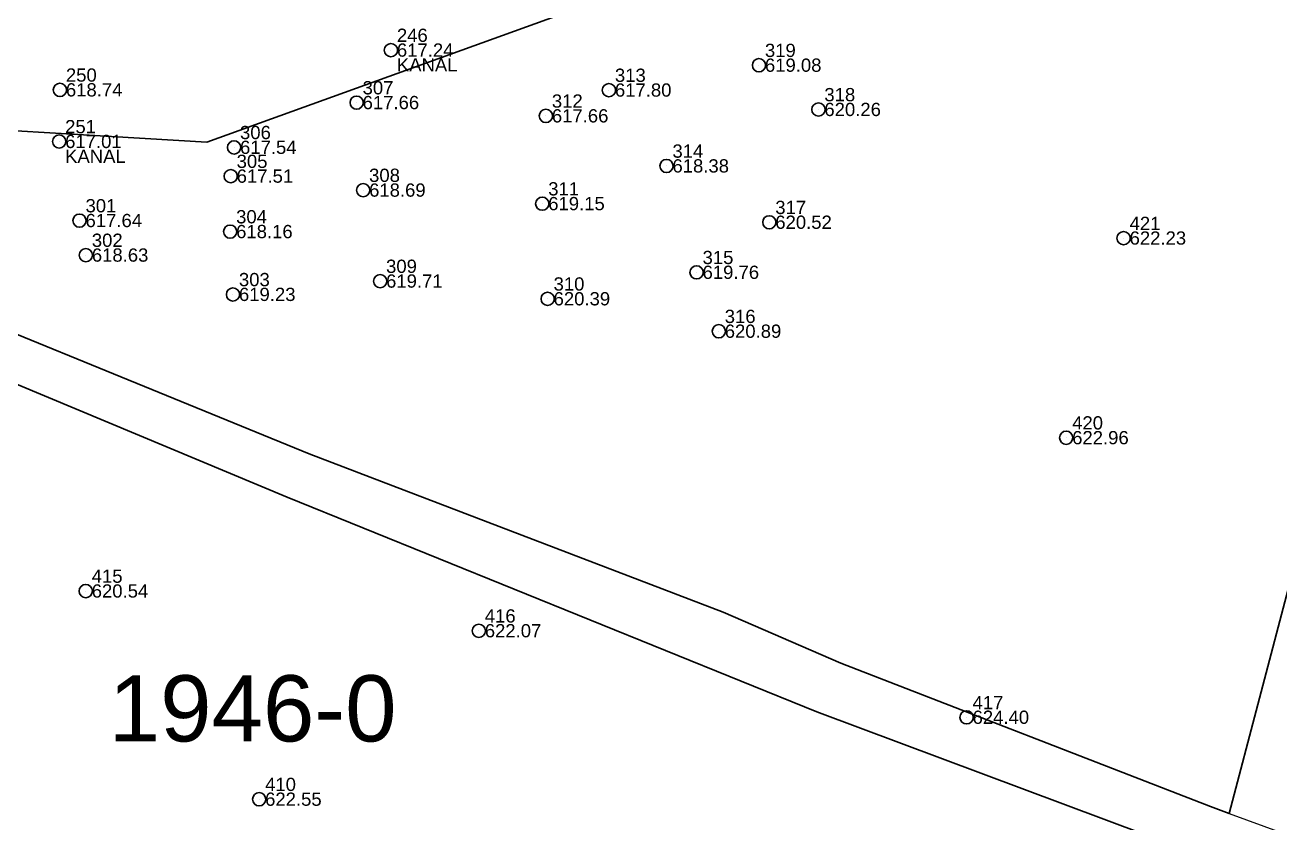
# Model space of a CAD drawing. Header units: metres. Extents: x 7508000 to 7510589, y 4725804 to 4728000.
# Drawn here: x 7509433.2 to 7509528, y 4726870.8 to 4726931 of the extents above; entities that cross this region are included whole.
import ezdxf

# ---------------------------------------------------------------- set-up
doc = ezdxf.new("R2010")
doc.units = ezdxf.units.M
doc.layers.add('Nr-Ri', color=1, linetype='Continuous', lineweight=0)
for name, color, linetype in [('OBILIQ_PAR_PARCELGEOM_ILI', 7, 'Continuous'), ('Orotofoto 2018', 7, 'Continuous'), ('Parcela Baze', 7, 'Continuous'), ('V-NODE', 1, 'Continuous'), ('V-NODE-TEXT', 11, 'Continuous')]:
    doc.layers.add(name, color=color, linetype=linetype)
doc.styles.get("Standard").update_dxf_attribs({"font": 'arial.ttf'})
picture_1 = doc.add_image_def('image1.ecw', size_in_pixel=(11111, 11111))

# ---------------------------------------------------------------- blocks, each defined once
blk = doc.blocks.new('*U54')
at = {"color": 0, "linetype": 'ByBlock', "lineweight": -2, "transparency": 16777216}
blk.add_line((0, 0), (0, 0), dxfattribs=at)
blk.add_circle((0, 0), 0.5, dxfattribs=at)
blk = doc.blocks.new('*U754', base_point=(7509460.8, 4726929.139, 617.2432))
at = {"layer": 'V-NODE-TEXT', "color": 1, "linetype": 'ByBlock', "char_height": 1}
for s, insert, attachment_point in [('246', (7509461.25, 4726929.749573, 617.2432), 7), ('617.24', (7509461.25, 4726929.139, 617.2432), 4), ('KANAL', (7509461.25, 4726928.528427, 617.2432), 1)]:
    blk.add_mtext(s, dxfattribs=dict(at, insert=insert, attachment_point=attachment_point))
blk = doc.blocks.new('*U755', base_point=(7509460.8, 4726929.139, 617.243))
at = {"layer": 'V-NODE-TEXT', "color": 7, "lineweight": -2}
blk.add_blockref('*U754', (7509460.8, 4726929.139, 617.243), dxfattribs=at)
blk = doc.blocks.new('*U756', base_point=(7509460.8, 4726929.139, 617.243))
at = {"layer": 'V-NODE', "color": 7, "lineweight": -2, "xscale": 0.9999999800000003, "yscale": 0.9999999800000003, "zscale": 0.9999999800000003}
blk.add_blockref('*U54', (7509460.8, 4726929.139, 617.243), dxfattribs=at)
at = {"layer": 'V-NODE-TEXT', "color": 7, "lineweight": -2}
blk.add_blockref('*U755', (7509460.8, 4726929.139, 617.243), dxfattribs=at)
blk = doc.blocks.new('*U766', base_point=(7509435.793, 4726926.135, 618.7363))
at = {"layer": 'V-NODE-TEXT', "color": 1, "linetype": 'ByBlock', "char_height": 1}
for s, insert, attachment_point in [('250', (7509436.243, 4726926.745573, 618.7363), 7), ('618.74', (7509436.243, 4726926.135, 618.7363), 4)]:
    blk.add_mtext(s, dxfattribs=dict(at, insert=insert, attachment_point=attachment_point))
blk = doc.blocks.new('*U767', base_point=(7509435.793, 4726926.135, 618.736))
at = {"layer": 'V-NODE-TEXT', "color": 7, "lineweight": -2}
blk.add_blockref('*U766', (7509435.793, 4726926.135, 618.736), dxfattribs=at)
blk = doc.blocks.new('*U768', base_point=(7509435.793, 4726926.135, 618.736))
at = {"layer": 'V-NODE', "color": 7, "lineweight": -2, "xscale": 0.9999999800000003, "yscale": 0.9999999800000003, "zscale": 0.9999999800000003}
blk.add_blockref('*U54', (7509435.793, 4726926.135, 618.736), dxfattribs=at)
at = {"layer": 'V-NODE-TEXT', "color": 7, "lineweight": -2}
blk.add_blockref('*U767', (7509435.793, 4726926.135, 618.736), dxfattribs=at)
blk = doc.blocks.new('*U769', base_point=(7509435.734, 4726922.237, 617.0113))
at = {"layer": 'V-NODE-TEXT', "color": 1, "linetype": 'ByBlock', "char_height": 1}
for s, insert, attachment_point in [('251', (7509436.184, 4726922.847573, 617.0113), 7), ('617.01', (7509436.184, 4726922.237, 617.0113), 4), ('KANAL', (7509436.184, 4726921.626427, 617.0113), 1)]:
    blk.add_mtext(s, dxfattribs=dict(at, insert=insert, attachment_point=attachment_point))
blk = doc.blocks.new('*U770', base_point=(7509435.734, 4726922.237, 617.011))
at = {"layer": 'V-NODE-TEXT', "color": 7, "lineweight": -2}
blk.add_blockref('*U769', (7509435.734, 4726922.237, 617.011), dxfattribs=at)
blk = doc.blocks.new('*U771', base_point=(7509435.734, 4726922.237, 617.011))
at = {"layer": 'V-NODE', "color": 7, "lineweight": -2, "xscale": 0.9999999800000003, "yscale": 0.9999999800000003, "zscale": 0.9999999800000003}
blk.add_blockref('*U54', (7509435.734, 4726922.237, 617.011), dxfattribs=at)
at = {"layer": 'V-NODE-TEXT', "color": 7, "lineweight": -2}
blk.add_blockref('*U770', (7509435.734, 4726922.237, 617.011), dxfattribs=at)
blk = doc.blocks.new('*U910', base_point=(7509437.275, 4726916.264, 617.637))
at = {"layer": 'V-NODE-TEXT', "color": 1, "linetype": 'ByBlock', "char_height": 1}
for s, insert, attachment_point in [('301', (7509437.725, 4726916.874573, 617.637), 7), ('617.64', (7509437.725, 4726916.264, 617.637), 4)]:
    blk.add_mtext(s, dxfattribs=dict(at, insert=insert, attachment_point=attachment_point))
blk = doc.blocks.new('*U911', base_point=(7509437.275, 4726916.264, 617.637))
at = {"layer": 'V-NODE-TEXT', "color": 7, "lineweight": -2}
blk.add_blockref('*U910', (7509437.275, 4726916.264, 617.637), dxfattribs=at)
blk = doc.blocks.new('*U912', base_point=(7509437.275, 4726916.264, 617.637))
at = {"layer": 'V-NODE', "color": 7, "lineweight": -2, "xscale": 0.9999999800000003, "yscale": 0.9999999800000003, "zscale": 0.9999999800000003}
blk.add_blockref('*U54', (7509437.275, 4726916.264, 617.637), dxfattribs=at)
at = {"layer": 'V-NODE-TEXT', "color": 7, "lineweight": -2}
blk.add_blockref('*U911', (7509437.275, 4726916.264, 617.637), dxfattribs=at)
blk = doc.blocks.new('*U913', base_point=(7509437.752, 4726913.656, 618.634))
at = {"layer": 'V-NODE-TEXT', "color": 1, "linetype": 'ByBlock', "char_height": 1}
for s, insert, attachment_point in [('302', (7509438.202, 4726914.267, 618.634), 7), ('618.63', (7509438.202, 4726913.656, 618.634), 4)]:
    blk.add_mtext(s, dxfattribs=dict(at, insert=insert, attachment_point=attachment_point))
blk = doc.blocks.new('*U914', base_point=(7509437.752, 4726913.656, 618.634))
at = {"layer": 'V-NODE-TEXT', "color": 7, "lineweight": -2}
blk.add_blockref('*U913', (7509437.752, 4726913.656, 618.634), dxfattribs=at)
blk = doc.blocks.new('*U915', base_point=(7509437.752, 4726913.656, 618.634))
at = {"layer": 'V-NODE', "color": 7, "lineweight": -2, "xscale": 0.9999999800000003, "yscale": 0.9999999800000003, "zscale": 0.9999999800000003}
blk.add_blockref('*U54', (7509437.752, 4726913.656, 618.634), dxfattribs=at)
at = {"layer": 'V-NODE-TEXT', "color": 7, "lineweight": -2}
blk.add_blockref('*U914', (7509437.752, 4726913.656, 618.634), dxfattribs=at)
blk = doc.blocks.new('*U916', base_point=(7509448.866, 4726910.686, 619.234))
at = {"layer": 'V-NODE-TEXT', "color": 1, "linetype": 'ByBlock', "char_height": 1}
for s, insert, attachment_point in [('303', (7509449.316, 4726911.297, 619.234), 7), ('619.23', (7509449.316, 4726910.686, 619.234), 4)]:
    blk.add_mtext(s, dxfattribs=dict(at, insert=insert, attachment_point=attachment_point))
blk = doc.blocks.new('*U917', base_point=(7509448.866, 4726910.686, 619.234))
at = {"layer": 'V-NODE-TEXT', "color": 7, "lineweight": -2}
blk.add_blockref('*U916', (7509448.866, 4726910.686, 619.234), dxfattribs=at)
blk = doc.blocks.new('*U918', base_point=(7509448.866, 4726910.686, 619.234))
at = {"layer": 'V-NODE', "color": 7, "lineweight": -2, "xscale": 0.9999999800000003, "yscale": 0.9999999800000003, "zscale": 0.9999999800000003}
blk.add_blockref('*U54', (7509448.866, 4726910.686, 619.234), dxfattribs=at)
at = {"layer": 'V-NODE-TEXT', "color": 7, "lineweight": -2}
blk.add_blockref('*U917', (7509448.866, 4726910.686, 619.234), dxfattribs=at)
blk = doc.blocks.new('*U919', base_point=(7509448.653, 4726915.431, 618.1638))
at = {"layer": 'V-NODE-TEXT', "color": 1, "linetype": 'ByBlock', "char_height": 1}
for s, insert, attachment_point in [('304', (7509449.103, 4726916.041573, 618.1638), 7), ('618.16', (7509449.103, 4726915.431, 618.1638), 4)]:
    blk.add_mtext(s, dxfattribs=dict(at, insert=insert, attachment_point=attachment_point))
blk = doc.blocks.new('*U920', base_point=(7509448.653, 4726915.431, 618.164))
at = {"layer": 'V-NODE-TEXT', "color": 7, "lineweight": -2}
blk.add_blockref('*U919', (7509448.653, 4726915.431, 618.164), dxfattribs=at)
blk = doc.blocks.new('*U921', base_point=(7509448.653, 4726915.431, 618.164))
at = {"layer": 'V-NODE', "color": 7, "lineweight": -2, "xscale": 0.9999999800000003, "yscale": 0.9999999800000003, "zscale": 0.9999999800000003}
blk.add_blockref('*U54', (7509448.653, 4726915.431, 618.164), dxfattribs=at)
at = {"layer": 'V-NODE-TEXT', "color": 7, "lineweight": -2}
blk.add_blockref('*U920', (7509448.653, 4726915.431, 618.164), dxfattribs=at)
blk = doc.blocks.new('*U922', base_point=(7509448.693, 4726919.619, 617.5073))
at = {"layer": 'V-NODE-TEXT', "color": 1, "linetype": 'ByBlock', "char_height": 1}
for s, insert, attachment_point in [('305', (7509449.143, 4726920.229573, 617.5073), 7), ('617.51', (7509449.143, 4726919.619, 617.5073), 4)]:
    blk.add_mtext(s, dxfattribs=dict(at, insert=insert, attachment_point=attachment_point))
blk = doc.blocks.new('*U923', base_point=(7509448.693, 4726919.619, 617.507))
at = {"layer": 'V-NODE-TEXT', "color": 7, "lineweight": -2}
blk.add_blockref('*U922', (7509448.693, 4726919.619, 617.507), dxfattribs=at)
blk = doc.blocks.new('*U924', base_point=(7509448.693, 4726919.619, 617.507))
at = {"layer": 'V-NODE', "color": 7, "lineweight": -2, "xscale": 0.9999999800000003, "yscale": 0.9999999800000003, "zscale": 0.9999999800000003}
blk.add_blockref('*U54', (7509448.693, 4726919.619, 617.507), dxfattribs=at)
at = {"layer": 'V-NODE-TEXT', "color": 7, "lineweight": -2}
blk.add_blockref('*U923', (7509448.693, 4726919.619, 617.507), dxfattribs=at)
blk = doc.blocks.new('*U925', base_point=(7509448.948, 4726921.795, 617.5383))
at = {"layer": 'V-NODE-TEXT', "color": 1, "linetype": 'ByBlock', "char_height": 1}
for s, insert, attachment_point in [('306', (7509449.398, 4726922.405573, 617.5383), 7), ('617.54', (7509449.398, 4726921.795, 617.5383), 4)]:
    blk.add_mtext(s, dxfattribs=dict(at, insert=insert, attachment_point=attachment_point))
blk = doc.blocks.new('*U926', base_point=(7509448.948, 4726921.795, 617.538))
at = {"layer": 'V-NODE-TEXT', "color": 7, "lineweight": -2}
blk.add_blockref('*U925', (7509448.948, 4726921.795, 617.538), dxfattribs=at)
blk = doc.blocks.new('*U927', base_point=(7509448.948, 4726921.795, 617.538))
at = {"layer": 'V-NODE', "color": 7, "lineweight": -2, "xscale": 0.9999999800000003, "yscale": 0.9999999800000003, "zscale": 0.9999999800000003}
blk.add_blockref('*U54', (7509448.948, 4726921.795, 617.538), dxfattribs=at)
at = {"layer": 'V-NODE-TEXT', "color": 7, "lineweight": -2}
blk.add_blockref('*U926', (7509448.948, 4726921.795, 617.538), dxfattribs=at)
blk = doc.blocks.new('*U928', base_point=(7509458.209, 4726925.175, 617.6618))
at = {"layer": 'V-NODE-TEXT', "color": 1, "linetype": 'ByBlock', "char_height": 1}
for s, insert, attachment_point in [('307', (7509458.659, 4726925.785573, 617.6618), 7), ('617.66', (7509458.659, 4726925.175, 617.6618), 4)]:
    blk.add_mtext(s, dxfattribs=dict(at, insert=insert, attachment_point=attachment_point))
blk = doc.blocks.new('*U929', base_point=(7509458.209, 4726925.175, 617.662))
at = {"layer": 'V-NODE-TEXT', "color": 7, "lineweight": -2}
blk.add_blockref('*U928', (7509458.209, 4726925.175, 617.662), dxfattribs=at)
blk = doc.blocks.new('*U930', base_point=(7509458.209, 4726925.175, 617.662))
at = {"layer": 'V-NODE', "color": 7, "lineweight": -2, "xscale": 0.9999999800000003, "yscale": 0.9999999800000003, "zscale": 0.9999999800000003}
blk.add_blockref('*U54', (7509458.209, 4726925.175, 617.662), dxfattribs=at)
at = {"layer": 'V-NODE-TEXT', "color": 7, "lineweight": -2}
blk.add_blockref('*U929', (7509458.209, 4726925.175, 617.662), dxfattribs=at)
blk = doc.blocks.new('*U931', base_point=(7509458.7, 4726918.564, 618.6944))
at = {"layer": 'V-NODE-TEXT', "color": 1, "linetype": 'ByBlock', "char_height": 1}
for s, insert, attachment_point in [('308', (7509459.15, 4726919.174573, 618.6944), 7), ('618.69', (7509459.15, 4726918.564, 618.6944), 4)]:
    blk.add_mtext(s, dxfattribs=dict(at, insert=insert, attachment_point=attachment_point))
blk = doc.blocks.new('*U932', base_point=(7509458.7, 4726918.564, 618.694))
at = {"layer": 'V-NODE-TEXT', "color": 7, "lineweight": -2}
blk.add_blockref('*U931', (7509458.7, 4726918.564, 618.694), dxfattribs=at)
blk = doc.blocks.new('*U933', base_point=(7509458.7, 4726918.564, 618.694))
at = {"layer": 'V-NODE', "color": 7, "lineweight": -2, "xscale": 0.9999999800000003, "yscale": 0.9999999800000003, "zscale": 0.9999999800000003}
blk.add_blockref('*U54', (7509458.7, 4726918.564, 618.694), dxfattribs=at)
at = {"layer": 'V-NODE-TEXT', "color": 7, "lineweight": -2}
blk.add_blockref('*U932', (7509458.7, 4726918.564, 618.694), dxfattribs=at)
blk = doc.blocks.new('*U934', base_point=(7509459.982, 4726911.692, 619.7066))
at = {"layer": 'V-NODE-TEXT', "color": 1, "linetype": 'ByBlock', "char_height": 1}
for s, insert, attachment_point in [('309', (7509460.432, 4726912.302573, 619.7066), 7), ('619.71', (7509460.432, 4726911.692, 619.7066), 4)]:
    blk.add_mtext(s, dxfattribs=dict(at, insert=insert, attachment_point=attachment_point))
blk = doc.blocks.new('*U935', base_point=(7509459.982, 4726911.692, 619.707))
at = {"layer": 'V-NODE-TEXT', "color": 7, "lineweight": -2}
blk.add_blockref('*U934', (7509459.982, 4726911.692, 619.707), dxfattribs=at)
blk = doc.blocks.new('*U936', base_point=(7509459.982, 4726911.692, 619.707))
at = {"layer": 'V-NODE', "color": 7, "lineweight": -2, "xscale": 0.9999999800000003, "yscale": 0.9999999800000003, "zscale": 0.9999999800000003}
blk.add_blockref('*U54', (7509459.982, 4726911.692, 619.707), dxfattribs=at)
at = {"layer": 'V-NODE-TEXT', "color": 7, "lineweight": -2}
blk.add_blockref('*U935', (7509459.982, 4726911.692, 619.707), dxfattribs=at)
blk = doc.blocks.new('*U937', base_point=(7509472.638, 4726910.355, 620.391))
at = {"layer": 'V-NODE-TEXT', "color": 1, "linetype": 'ByBlock', "char_height": 1}
for s, insert, attachment_point in [('310', (7509473.088, 4726910.966, 620.391), 7), ('620.39', (7509473.088, 4726910.355, 620.391), 4)]:
    blk.add_mtext(s, dxfattribs=dict(at, insert=insert, attachment_point=attachment_point))
blk = doc.blocks.new('*U938', base_point=(7509472.638, 4726910.355, 620.391))
at = {"layer": 'V-NODE-TEXT', "color": 7, "lineweight": -2}
blk.add_blockref('*U937', (7509472.638, 4726910.355, 620.391), dxfattribs=at)
blk = doc.blocks.new('*U939', base_point=(7509472.638, 4726910.355, 620.391))
at = {"layer": 'V-NODE', "color": 7, "lineweight": -2, "xscale": 0.9999999800000003, "yscale": 0.9999999800000003, "zscale": 0.9999999800000003}
blk.add_blockref('*U54', (7509472.638, 4726910.355, 620.391), dxfattribs=at)
at = {"layer": 'V-NODE-TEXT', "color": 7, "lineweight": -2}
blk.add_blockref('*U938', (7509472.638, 4726910.355, 620.391), dxfattribs=at)
blk = doc.blocks.new('*U940', base_point=(7509472.232, 4726917.542, 619.1478))
at = {"layer": 'V-NODE-TEXT', "color": 1, "linetype": 'ByBlock', "char_height": 1}
for s, insert, attachment_point in [('311', (7509472.682, 4726918.152573, 619.1478), 7), ('619.15', (7509472.682, 4726917.542, 619.1478), 4)]:
    blk.add_mtext(s, dxfattribs=dict(at, insert=insert, attachment_point=attachment_point))
blk = doc.blocks.new('*U941', base_point=(7509472.232, 4726917.542, 619.148))
at = {"layer": 'V-NODE-TEXT', "color": 7, "lineweight": -2}
blk.add_blockref('*U940', (7509472.232, 4726917.542, 619.148), dxfattribs=at)
blk = doc.blocks.new('*U942', base_point=(7509472.232, 4726917.542, 619.148))
at = {"layer": 'V-NODE', "color": 7, "lineweight": -2, "xscale": 0.9999999800000003, "yscale": 0.9999999800000003, "zscale": 0.9999999800000003}
blk.add_blockref('*U54', (7509472.232, 4726917.542, 619.148), dxfattribs=at)
at = {"layer": 'V-NODE-TEXT', "color": 7, "lineweight": -2}
blk.add_blockref('*U941', (7509472.232, 4726917.542, 619.148), dxfattribs=at)
blk = doc.blocks.new('*U943', base_point=(7509472.508, 4726924.172, 617.6588))
at = {"layer": 'V-NODE-TEXT', "color": 1, "linetype": 'ByBlock', "char_height": 1}
for s, insert, attachment_point in [('312', (7509472.958, 4726924.782573, 617.6588), 7), ('617.66', (7509472.958, 4726924.172, 617.6588), 4)]:
    blk.add_mtext(s, dxfattribs=dict(at, insert=insert, attachment_point=attachment_point))
blk = doc.blocks.new('*U944', base_point=(7509472.508, 4726924.172, 617.659))
at = {"layer": 'V-NODE-TEXT', "color": 7, "lineweight": -2}
blk.add_blockref('*U943', (7509472.508, 4726924.172, 617.659), dxfattribs=at)
blk = doc.blocks.new('*U945', base_point=(7509472.508, 4726924.172, 617.659))
at = {"layer": 'V-NODE', "color": 7, "lineweight": -2, "xscale": 0.9999999800000003, "yscale": 0.9999999800000003, "zscale": 0.9999999800000003}
blk.add_blockref('*U54', (7509472.508, 4726924.172, 617.659), dxfattribs=at)
at = {"layer": 'V-NODE-TEXT', "color": 7, "lineweight": -2}
blk.add_blockref('*U944', (7509472.508, 4726924.172, 617.659), dxfattribs=at)
blk = doc.blocks.new('*U946', base_point=(7509477.271, 4726926.12, 617.8008))
at = {"layer": 'V-NODE-TEXT', "color": 1, "linetype": 'ByBlock', "char_height": 1}
for s, insert, attachment_point in [('313', (7509477.721, 4726926.730573, 617.8008), 7), ('617.80', (7509477.721, 4726926.12, 617.8008), 4)]:
    blk.add_mtext(s, dxfattribs=dict(at, insert=insert, attachment_point=attachment_point))
blk = doc.blocks.new('*U947', base_point=(7509477.271, 4726926.12, 617.801))
at = {"layer": 'V-NODE-TEXT', "color": 7, "lineweight": -2}
blk.add_blockref('*U946', (7509477.271, 4726926.12, 617.801), dxfattribs=at)
blk = doc.blocks.new('*U948', base_point=(7509477.271, 4726926.12, 617.801))
at = {"layer": 'V-NODE', "color": 7, "lineweight": -2, "xscale": 0.9999999800000003, "yscale": 0.9999999800000003, "zscale": 0.9999999800000003}
blk.add_blockref('*U54', (7509477.271, 4726926.12, 617.801), dxfattribs=at)
at = {"layer": 'V-NODE-TEXT', "color": 7, "lineweight": -2}
blk.add_blockref('*U947', (7509477.271, 4726926.12, 617.801), dxfattribs=at)
blk = doc.blocks.new('*U949', base_point=(7509481.618, 4726920.391, 618.382))
at = {"layer": 'V-NODE-TEXT', "color": 1, "linetype": 'ByBlock', "char_height": 1}
for s, insert, attachment_point in [('314', (7509482.068, 4726921.002, 618.382), 7), ('618.38', (7509482.068, 4726920.391, 618.382), 4)]:
    blk.add_mtext(s, dxfattribs=dict(at, insert=insert, attachment_point=attachment_point))
blk = doc.blocks.new('*U950', base_point=(7509481.618, 4726920.391, 618.382))
at = {"layer": 'V-NODE-TEXT', "color": 7, "lineweight": -2}
blk.add_blockref('*U949', (7509481.618, 4726920.391, 618.382), dxfattribs=at)
blk = doc.blocks.new('*U951', base_point=(7509481.618, 4726920.391, 618.382))
at = {"layer": 'V-NODE', "color": 7, "lineweight": -2, "xscale": 0.9999999800000003, "yscale": 0.9999999800000003, "zscale": 0.9999999800000003}
blk.add_blockref('*U54', (7509481.618, 4726920.391, 618.382), dxfattribs=at)
at = {"layer": 'V-NODE-TEXT', "color": 7, "lineweight": -2}
blk.add_blockref('*U950', (7509481.618, 4726920.391, 618.382), dxfattribs=at)
blk = doc.blocks.new('*U952', base_point=(7509483.892, 4726912.356, 619.7626))
at = {"layer": 'V-NODE-TEXT', "color": 1, "linetype": 'ByBlock', "char_height": 1}
for s, insert, attachment_point in [('315', (7509484.342, 4726912.966573, 619.7626), 7), ('619.76', (7509484.342, 4726912.356, 619.7626), 4)]:
    blk.add_mtext(s, dxfattribs=dict(at, insert=insert, attachment_point=attachment_point))
blk = doc.blocks.new('*U953', base_point=(7509483.892, 4726912.356, 619.763))
at = {"layer": 'V-NODE-TEXT', "color": 7, "lineweight": -2}
blk.add_blockref('*U952', (7509483.892, 4726912.356, 619.763), dxfattribs=at)
blk = doc.blocks.new('*U954', base_point=(7509483.892, 4726912.356, 619.763))
at = {"layer": 'V-NODE', "color": 7, "lineweight": -2, "xscale": 0.9999999800000003, "yscale": 0.9999999800000003, "zscale": 0.9999999800000003}
blk.add_blockref('*U54', (7509483.892, 4726912.356, 619.763), dxfattribs=at)
at = {"layer": 'V-NODE-TEXT', "color": 7, "lineweight": -2}
blk.add_blockref('*U953', (7509483.892, 4726912.356, 619.763), dxfattribs=at)
blk = doc.blocks.new('*U955', base_point=(7509485.569, 4726907.906, 620.8864))
at = {"layer": 'V-NODE-TEXT', "color": 1, "linetype": 'ByBlock', "char_height": 1}
for s, insert, attachment_point in [('316', (7509486.019, 4726908.516573, 620.8864), 7), ('620.89', (7509486.019, 4726907.906, 620.8864), 4)]:
    blk.add_mtext(s, dxfattribs=dict(at, insert=insert, attachment_point=attachment_point))
blk = doc.blocks.new('*U956', base_point=(7509485.569, 4726907.906, 620.886))
at = {"layer": 'V-NODE-TEXT', "color": 7, "lineweight": -2}
blk.add_blockref('*U955', (7509485.569, 4726907.906, 620.886), dxfattribs=at)
blk = doc.blocks.new('*U957', base_point=(7509485.569, 4726907.906, 620.886))
at = {"layer": 'V-NODE', "color": 7, "lineweight": -2, "xscale": 0.9999999800000003, "yscale": 0.9999999800000003, "zscale": 0.9999999800000003}
blk.add_blockref('*U54', (7509485.569, 4726907.906, 620.886), dxfattribs=at)
at = {"layer": 'V-NODE-TEXT', "color": 7, "lineweight": -2}
blk.add_blockref('*U956', (7509485.569, 4726907.906, 620.886), dxfattribs=at)
blk = doc.blocks.new('*U958', base_point=(7509489.387, 4726916.136, 620.521))
at = {"layer": 'V-NODE-TEXT', "color": 1, "linetype": 'ByBlock', "char_height": 1}
for s, insert, attachment_point in [('317', (7509489.837, 4726916.746573, 620.521), 7), ('620.52', (7509489.837, 4726916.136, 620.521), 4)]:
    blk.add_mtext(s, dxfattribs=dict(at, insert=insert, attachment_point=attachment_point))
blk = doc.blocks.new('*U959', base_point=(7509489.387, 4726916.136, 620.521))
at = {"layer": 'V-NODE-TEXT', "color": 7, "lineweight": -2}
blk.add_blockref('*U958', (7509489.387, 4726916.136, 620.521), dxfattribs=at)
blk = doc.blocks.new('*U960', base_point=(7509489.387, 4726916.136, 620.521))
at = {"layer": 'V-NODE', "color": 7, "lineweight": -2, "xscale": 0.9999999800000003, "yscale": 0.9999999800000003, "zscale": 0.9999999800000003}
blk.add_blockref('*U54', (7509489.387, 4726916.136, 620.521), dxfattribs=at)
at = {"layer": 'V-NODE-TEXT', "color": 7, "lineweight": -2}
blk.add_blockref('*U959', (7509489.387, 4726916.136, 620.521), dxfattribs=at)
blk = doc.blocks.new('*U961', base_point=(7509493.097, 4726924.655, 620.2556))
at = {"layer": 'V-NODE-TEXT', "color": 1, "linetype": 'ByBlock', "char_height": 1}
for s, insert, attachment_point in [('318', (7509493.547, 4726925.265573, 620.2556), 7), ('620.26', (7509493.547, 4726924.655, 620.2556), 4)]:
    blk.add_mtext(s, dxfattribs=dict(at, insert=insert, attachment_point=attachment_point))
blk = doc.blocks.new('*U962', base_point=(7509493.097, 4726924.655, 620.256))
at = {"layer": 'V-NODE-TEXT', "color": 7, "lineweight": -2}
blk.add_blockref('*U961', (7509493.097, 4726924.655, 620.256), dxfattribs=at)
blk = doc.blocks.new('*U963', base_point=(7509493.097, 4726924.655, 620.256))
at = {"layer": 'V-NODE', "color": 7, "lineweight": -2, "xscale": 0.9999999800000003, "yscale": 0.9999999800000003, "zscale": 0.9999999800000003}
blk.add_blockref('*U54', (7509493.097, 4726924.655, 620.256), dxfattribs=at)
at = {"layer": 'V-NODE-TEXT', "color": 7, "lineweight": -2}
blk.add_blockref('*U962', (7509493.097, 4726924.655, 620.256), dxfattribs=at)
blk = doc.blocks.new('*U964', base_point=(7509488.605, 4726927.998, 619.0756))
at = {"layer": 'V-NODE-TEXT', "color": 1, "linetype": 'ByBlock', "char_height": 1}
for s, insert, attachment_point in [('319', (7509489.055, 4726928.608573, 619.0756), 7), ('619.08', (7509489.055, 4726927.998, 619.0756), 4)]:
    blk.add_mtext(s, dxfattribs=dict(at, insert=insert, attachment_point=attachment_point))
blk = doc.blocks.new('*U965', base_point=(7509488.605, 4726927.998, 619.076))
at = {"layer": 'V-NODE-TEXT', "color": 7, "lineweight": -2}
blk.add_blockref('*U964', (7509488.605, 4726927.998, 619.076), dxfattribs=at)
blk = doc.blocks.new('*U966', base_point=(7509488.605, 4726927.998, 619.076))
at = {"layer": 'V-NODE', "color": 7, "lineweight": -2, "xscale": 0.9999999800000003, "yscale": 0.9999999800000003, "zscale": 0.9999999800000003}
blk.add_blockref('*U54', (7509488.605, 4726927.998, 619.076), dxfattribs=at)
at = {"layer": 'V-NODE-TEXT', "color": 7, "lineweight": -2}
blk.add_blockref('*U965', (7509488.605, 4726927.998, 619.076), dxfattribs=at)
blk = doc.blocks.new('*U1234', base_point=(7509450.843, 4726872.558, 622.5545))
at = {"layer": 'V-NODE-TEXT', "color": 1, "linetype": 'ByBlock', "char_height": 1}
for s, insert, attachment_point in [('410', (7509451.293, 4726873.168573, 622.5545), 7), ('622.55', (7509451.293, 4726872.558, 622.5545), 4)]:
    blk.add_mtext(s, dxfattribs=dict(at, insert=insert, attachment_point=attachment_point))
blk = doc.blocks.new('*U1235', base_point=(7509450.843, 4726872.558, 622.554))
at = {"layer": 'V-NODE-TEXT', "color": 7, "lineweight": -2}
blk.add_blockref('*U1234', (7509450.843, 4726872.558, 622.554), dxfattribs=at)
blk = doc.blocks.new('*U1236', base_point=(7509450.843, 4726872.558, 622.554))
at = {"layer": 'V-NODE', "color": 7, "lineweight": -2, "xscale": 0.9999999800000003, "yscale": 0.9999999800000003, "zscale": 0.9999999800000003}
blk.add_blockref('*U54', (7509450.843, 4726872.558, 622.554), dxfattribs=at)
at = {"layer": 'V-NODE-TEXT', "color": 7, "lineweight": -2}
blk.add_blockref('*U1235', (7509450.843, 4726872.558, 622.554), dxfattribs=at)
blk = doc.blocks.new('*U1249', base_point=(7509437.743, 4726888.284, 620.5383))
at = {"layer": 'V-NODE-TEXT', "color": 1, "linetype": 'ByBlock', "char_height": 1}
for s, insert, attachment_point in [('415', (7509438.193, 4726888.894573, 620.5383), 7), ('620.54', (7509438.193, 4726888.284, 620.5383), 4)]:
    blk.add_mtext(s, dxfattribs=dict(at, insert=insert, attachment_point=attachment_point))
blk = doc.blocks.new('*U1250', base_point=(7509437.743, 4726888.284, 620.538))
at = {"layer": 'V-NODE-TEXT', "color": 7, "lineweight": -2}
blk.add_blockref('*U1249', (7509437.743, 4726888.284, 620.538), dxfattribs=at)
blk = doc.blocks.new('*U1251', base_point=(7509437.743, 4726888.284, 620.538))
at = {"layer": 'V-NODE', "color": 7, "lineweight": -2, "xscale": 0.9999999800000003, "yscale": 0.9999999800000003, "zscale": 0.9999999800000003}
blk.add_blockref('*U54', (7509437.743, 4726888.284, 620.538), dxfattribs=at)
at = {"layer": 'V-NODE-TEXT', "color": 7, "lineweight": -2}
blk.add_blockref('*U1250', (7509437.743, 4726888.284, 620.538), dxfattribs=at)
blk = doc.blocks.new('*U1252', base_point=(7509467.44, 4726885.282, 622.0686))
at = {"layer": 'V-NODE-TEXT', "color": 1, "linetype": 'ByBlock', "char_height": 1}
for s, insert, attachment_point in [('416', (7509467.89, 4726885.892573, 622.0686), 7), ('622.07', (7509467.89, 4726885.282, 622.0686), 4)]:
    blk.add_mtext(s, dxfattribs=dict(at, insert=insert, attachment_point=attachment_point))
blk = doc.blocks.new('*U1253', base_point=(7509467.44, 4726885.282, 622.069))
at = {"layer": 'V-NODE-TEXT', "color": 7, "lineweight": -2}
blk.add_blockref('*U1252', (7509467.44, 4726885.282, 622.069), dxfattribs=at)
blk = doc.blocks.new('*U1254', base_point=(7509467.44, 4726885.282, 622.069))
at = {"layer": 'V-NODE', "color": 7, "lineweight": -2, "xscale": 0.9999999800000003, "yscale": 0.9999999800000003, "zscale": 0.9999999800000003}
blk.add_blockref('*U54', (7509467.44, 4726885.282, 622.069), dxfattribs=at)
at = {"layer": 'V-NODE-TEXT', "color": 7, "lineweight": -2}
blk.add_blockref('*U1253', (7509467.44, 4726885.282, 622.069), dxfattribs=at)
blk = doc.blocks.new('*U1255', base_point=(7509504.291, 4726878.746, 624.4022))
at = {"layer": 'V-NODE-TEXT', "color": 1, "linetype": 'ByBlock', "char_height": 1}
for s, insert, attachment_point in [('417', (7509504.741, 4726879.356573, 624.4022), 7), ('624.40', (7509504.741, 4726878.746, 624.4022), 4)]:
    blk.add_mtext(s, dxfattribs=dict(at, insert=insert, attachment_point=attachment_point))
blk = doc.blocks.new('*U1256', base_point=(7509504.291, 4726878.746, 624.402))
at = {"layer": 'V-NODE-TEXT', "color": 7, "lineweight": -2}
blk.add_blockref('*U1255', (7509504.291, 4726878.746, 624.402), dxfattribs=at)
blk = doc.blocks.new('*U1257', base_point=(7509504.291, 4726878.746, 624.402))
at = {"layer": 'V-NODE', "color": 7, "lineweight": -2, "xscale": 0.9999999800000003, "yscale": 0.9999999800000003, "zscale": 0.9999999800000003}
blk.add_blockref('*U54', (7509504.291, 4726878.746, 624.402), dxfattribs=at)
at = {"layer": 'V-NODE-TEXT', "color": 7, "lineweight": -2}
blk.add_blockref('*U1256', (7509504.291, 4726878.746, 624.402), dxfattribs=at)
blk = doc.blocks.new('*U1264', base_point=(7509511.817, 4726899.864, 622.9645))
at = {"layer": 'V-NODE-TEXT', "color": 1, "linetype": 'ByBlock', "char_height": 1}
for s, insert, attachment_point in [('420', (7509512.267, 4726900.474573, 622.9645), 7), ('622.96', (7509512.267, 4726899.864, 622.9645), 4)]:
    blk.add_mtext(s, dxfattribs=dict(at, insert=insert, attachment_point=attachment_point))
blk = doc.blocks.new('*U1265', base_point=(7509511.817, 4726899.864, 622.965))
at = {"layer": 'V-NODE-TEXT', "color": 7, "lineweight": -2}
blk.add_blockref('*U1264', (7509511.817, 4726899.864, 622.965), dxfattribs=at)
blk = doc.blocks.new('*U1266', base_point=(7509511.817, 4726899.864, 622.965))
at = {"layer": 'V-NODE', "color": 7, "lineweight": -2, "xscale": 0.9999999800000003, "yscale": 0.9999999800000003, "zscale": 0.9999999800000003}
blk.add_blockref('*U54', (7509511.817, 4726899.864, 622.965), dxfattribs=at)
at = {"layer": 'V-NODE-TEXT', "color": 7, "lineweight": -2}
blk.add_blockref('*U1265', (7509511.817, 4726899.864, 622.965), dxfattribs=at)
blk = doc.blocks.new('*U1267', base_point=(7509516.154, 4726914.942, 622.229))
at = {"layer": 'V-NODE-TEXT', "color": 1, "linetype": 'ByBlock', "char_height": 1}
for s, insert, attachment_point in [('421', (7509516.604, 4726915.553, 622.229), 7), ('622.23', (7509516.604, 4726914.942, 622.229), 4)]:
    blk.add_mtext(s, dxfattribs=dict(at, insert=insert, attachment_point=attachment_point))
blk = doc.blocks.new('*U1268', base_point=(7509516.154, 4726914.942, 622.229))
at = {"layer": 'V-NODE-TEXT', "color": 7, "lineweight": -2}
blk.add_blockref('*U1267', (7509516.154, 4726914.942, 622.229), dxfattribs=at)
blk = doc.blocks.new('*U1269', base_point=(7509516.154, 4726914.942, 622.229))
at = {"layer": 'V-NODE', "color": 7, "lineweight": -2, "xscale": 0.9999999800000003, "yscale": 0.9999999800000003, "zscale": 0.9999999800000003}
blk.add_blockref('*U54', (7509516.154, 4726914.942, 622.229), dxfattribs=at)
at = {"layer": 'V-NODE-TEXT', "color": 7, "lineweight": -2}
blk.add_blockref('*U1268', (7509516.154, 4726914.942, 622.229), dxfattribs=at)

msp = doc.modelspace()

# ---------------------------------------------------------------- linework, layer by layer
at = {"layer": 'OBILIQ_PAR_PARCELGEOM_ILI', "color": 7, "linetype": 'Continuous'}
msp.add_lwpolyline([(7509420.61, 4726923.74), (7509446.901, 4726922.193), (7509489.413, 4726937.538), (7509510.034, 4726944.716), (7509529.188, 4726955.62), (7509547.646, 4726963.589), (7509566.761, 4726980.94), (7509577.199, 4726986.045), (7509595.862, 4727011.755), (7509612.43, 4727014.92), (7509615.833, 4727025.298), (7509595.702, 4727019.259), (7509589.668, 4727022.142), (7509583.154, 4727019.739), (7509579.042, 4727012.904), (7509567.882, 4727000.037), (7509556.669, 4726996.246), (7509552.825, 4727003.294), (7509553.84, 4727015.095), (7509568.737, 4727023.37), (7509577.335, 4727038.748)], dxfattribs=at)
msp.add_lwpolyline([(7509584.279, 4726947.836), (7509584.392, 4726948.112), (7509548.27, 4726963.32), (7509524.14, 4726871.49), (7509545.847, 4726863.548), (7509566.577, 4726904.738), (7509584.279, 4726947.836)], close=True, dxfattribs=at)
at = {"layer": 'Parcela Baze', "color": 6, "lineweight": 30}
for points in [[(7509524.14, 4726871.49), (7509537.87, 4726923.74), (7509548.27, 4726963.32), (7509547.646, 4726963.589), (7509529.188, 4726955.62), (7509510.034, 4726944.716), (7509489.413, 4726937.538), (7509446.901, 4726922.193), (7509420.61, 4726923.74)], [(7509417.158, 4726913.946), (7509454.633, 4726898.638), (7509485.894, 4726886.692), (7509494.787, 4726882.848), (7509522.725, 4726872.005), (7509524.14, 4726871.49)], [(7509407.65, 4726878.81), (7509464.96, 4726813.74), (7509501.19, 4726773.58), (7509516.09, 4726840.83), (7509523.21, 4726867.92), (7509521.051, 4726868.672), (7509492.976, 4726879.152), (7509452.968, 4726895.371), (7509418.85, 4726909.6)]]:
    msp.add_lwpolyline(points, dxfattribs=at)

# ---------------------------------------------------------------- block references
at = {"color": 5, "lineweight": 30}
for name, p in [('*U756', (7509460.8, 4726929.139, 617.243)), ('*U966', (7509488.605, 4726927.998, 619.076)), ('*U768', (7509435.793, 4726926.135, 618.736)), ('*U948', (7509477.271, 4726926.12, 617.801)), ('*U930', (7509458.209, 4726925.175, 617.662)), ('*U945', (7509472.508, 4726924.172, 617.659)), ('*U963', (7509493.097, 4726924.655, 620.256)), ('*U771', (7509435.734, 4726922.237, 617.011)), ('*U927', (7509448.948, 4726921.795, 617.538)), ('*U951', (7509481.618, 4726920.391, 618.382)), ('*U924', (7509448.693, 4726919.619, 617.507)), ('*U933', (7509458.7, 4726918.564, 618.694)), ('*U942', (7509472.232, 4726917.542, 619.148)), ('*U912', (7509437.275, 4726916.264, 617.637)), ('*U921', (7509448.653, 4726915.431, 618.164)), ('*U960', (7509489.387, 4726916.136, 620.521)), ('*U1269', (7509516.154, 4726914.942, 622.229)), ('*U915', (7509437.752, 4726913.656, 618.634)), ('*U936', (7509459.982, 4726911.692, 619.707)), ('*U954', (7509483.892, 4726912.356, 619.763)), ('*U918', (7509448.866, 4726910.686, 619.234)), ('*U939', (7509472.638, 4726910.355, 620.391)), ('*U957', (7509485.569, 4726907.906, 620.886)), ('*U1266', (7509511.817, 4726899.864, 622.965)), ('*U1251', (7509437.743, 4726888.284, 620.538)), ('*U1254', (7509467.44, 4726885.282, 622.069)), ('*U1257', (7509504.291, 4726878.746, 624.402)), ('*U1236', (7509450.843, 4726872.558, 622.554))]:
    msp.add_blockref(name, p, dxfattribs=at)

# ---------------------------------------------------------------- texts
at = {"layer": 'Nr-Ri', "insert": (7509439.48, 4726881.924), "char_height": 5, "attachment_point": 1}
msp.add_mtext_dynamic_manual_height_columns('1946-0', width=9.55635, gutter_width=1, heights=[0], dxfattribs=at)

# ---------------------------------------------------------------- pictures from other files: only their frames are drawn
at = {"layer": 'Orotofoto 2018'}
image = msp.add_image(picture_1, insert=(7508000, 4726000.02), size_in_units=(1999.82, 1999.82), dxfattribs=at)
image.dxf.flags = 7

doc.saveas('drawing.dxf')
